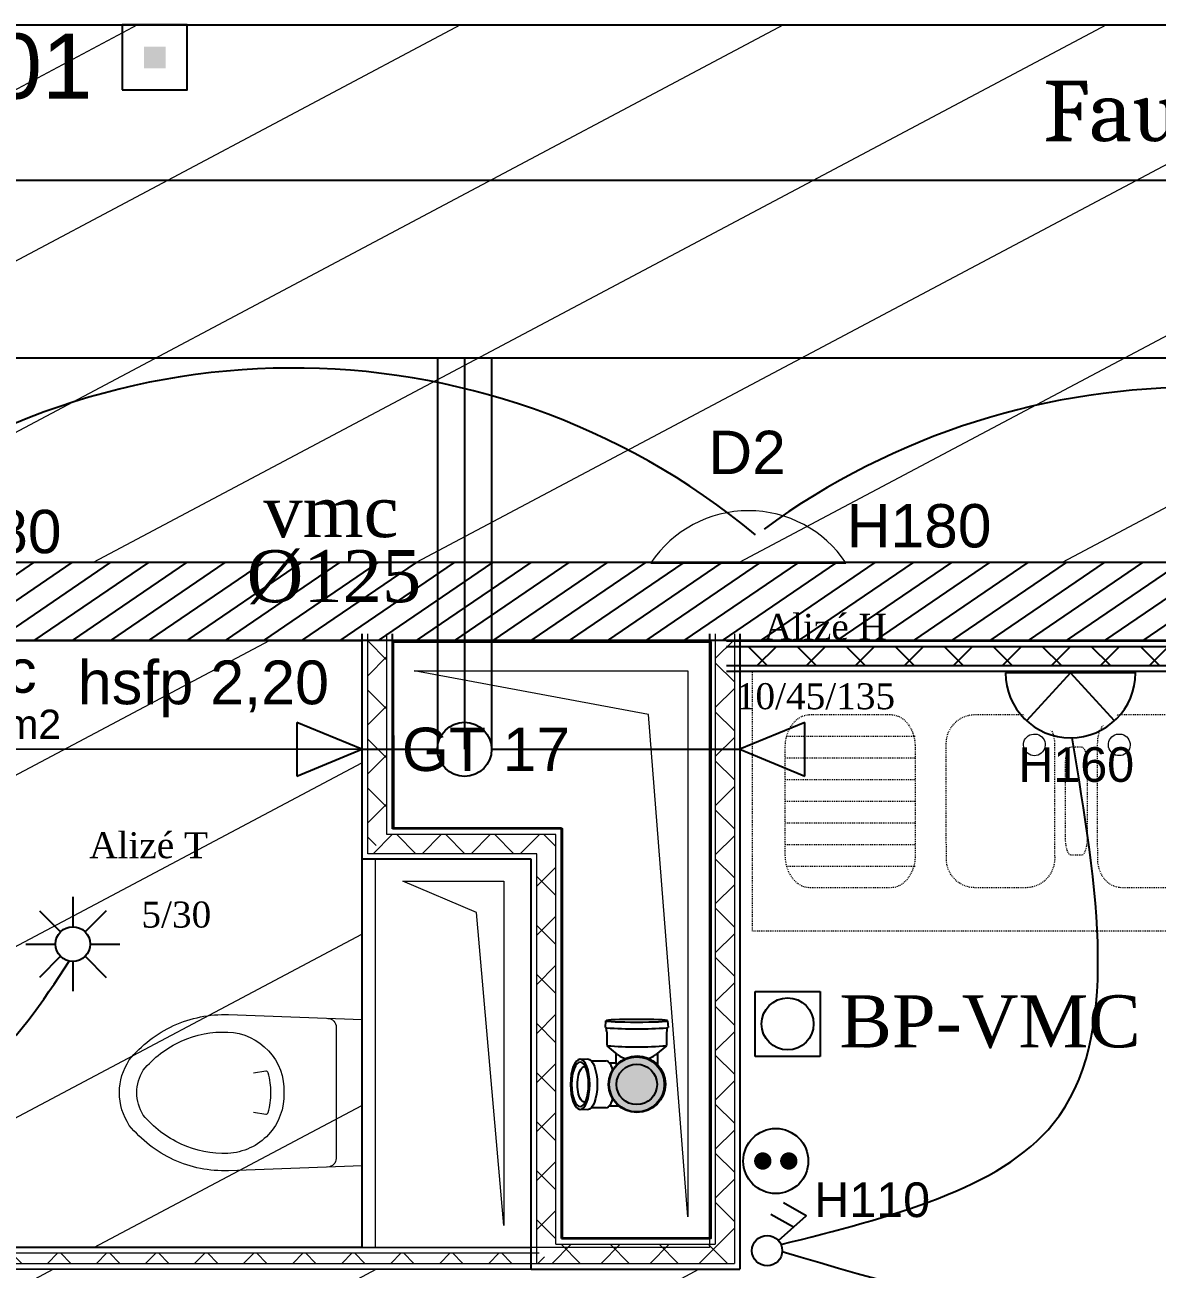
# Model space of a CAD drawing. Header units: millimetres. Extents: x 522027 to 600964, y -380282 to -298602.
# Drawn here: x 577309 to 579922, y -345679 to -342809 of the extents above; entities that cross this region are included whole.
import ezdxf

# ---------------------------------------------------------------- set-up
doc = ezdxf.new("R2010")
doc.units = ezdxf.units.MM
doc.set_wipeout_variables(frame=1)
doc.linetypes.add('Style de ligne -1', pattern=[0.41664, 0.20828, -0.20836])
for name, color, linetype in [('3-BAT C-Niveau -2', 7, 'Continuous'), ('prlm-EAU-CHU', 42, 'Continuous'), ('prlm-EAU-EUEV', 25, 'Continuous'), ('prlm-ELEC-CFA', 1, 'Continuous'), ('prlm-GT', 242, 'Continuous'), ('prlm-MOD', 64, 'Continuous')]:
    doc.layers.add(name, color=color, linetype=linetype)
for name, color, linetype, lineweight in [('faux plafond', 9, 'Continuous', 15), ('prlm-ELEC-CFO', 1, 'Continuous', 25), ('prlm-VMC', 82, 'Continuous', 25)]:
    doc.layers.add(name, color=color, linetype=linetype, lineweight=lineweight)
doc.styles.add('Arial', font='arial.ttf')
doc.styles.add('Helvetica', font='arial.ttf')
doc.styles.add('prlm-mod', font='cambriaz.ttf', dxfattribs={"height": 18})
doc.styles.add('prlm-vmc', font='pala.ttf', dxfattribs={"height": 14})

# ---------------------------------------------------------------- blocks, each defined once
blk = doc.blocks.new('Groupe-5-1')
at = {"color": 7, "linetype": 'Style de ligne -1', "lineweight": 13}
for p, q in [((16341.43, -46494.25), (16370.25, -46488.78)), ((16342.04, -46499.22), (16371.51, -46493.62)), ((16342.97, -46504.12), (16372.44, -46498.53)), ((16343.9, -46509.03), (16373.37, -46503.44)), ((16344.84, -46513.94), (16374.3, -46508.35)), ((16345.77, -46518.85), (16375.23, -46513.26)), ((16347.02, -46523.7), (16375.84, -46518.23))]:
    blk.add_line(p, q, dxfattribs=at)
at = {"color": 7, "linetype": 'Continuous', "lineweight": 13}
for p, q in [((16370.25, -46488.78), (16370.58, -46488.72)), ((16375.84, -46518.23), (16376.17, -46518.16))]:
    blk.add_line(p, q, dxfattribs=at)
at = {"color": 7, "linetype": 'Style de ligne -1', "lineweight": 13, "flags": 128}
blk.add_lwpolyline([(16364.04, -46484.87), (16365.03, -46484.8), (16366.04, -46484.95), (16367.02, -46485.32), (16367.97, -46485.91), (16368.83, -46486.69), (16369.59, -46487.63), (16370.23, -46488.71), (16370.71, -46489.91), (16371.04, -46491.17), (16375.7, -46515.71), (16375.85, -46517), (16375.85, -46518.3), (16375.64, -46519.53), (16375.28, -46520.69), (16374.77, -46521.73), (16374.1, -46522.62), (16373.32, -46523.33), (16372.44, -46523.84), (16371.49, -46524.14), (16353.24, -46527.6), (16352.25, -46527.68), (16351.24, -46527.52), (16350.25, -46527.15), (16349.31, -46526.57), (16348.45, -46525.78), (16347.69, -46524.84), (16347.05, -46523.76), (16346.56, -46522.56), (16346.23, -46521.3), (16341.57, -46496.76), (16341.42, -46495.47), (16341.43, -46494.18), (16341.63, -46492.94), (16341.99, -46491.78), (16342.51, -46490.74), (16343.17, -46489.85), (16343.95, -46489.14), (16344.83, -46488.63), (16345.79, -46488.34), (16364.04, -46484.87)], close=True, dxfattribs=at)
blk = doc.blocks.new('Groupe-6-1')
at = {"color": 7, "linetype": 'Style de ligne -1', "lineweight": 13, "flags": 128}
for points in [[(16459.98, -46517.56), (16342.07, -46539.89), (16330.91, -46480.94), (16448.82, -46458.61)], [(16438.01, -46470.83), (16438.96, -46470.75), (16439.93, -46470.87), (16440.88, -46471.19), (16441.77, -46471.7), (16442.59, -46472.38), (16443.31, -46473.21), (16443.9, -46474.18), (16444.36, -46475.23), (16444.65, -46476.35), (16449.62, -46502.52), (16449.76, -46503.68), (16449.72, -46504.82), (16449.52, -46505.94), (16449.16, -46506.97), (16448.64, -46507.91), (16448, -46508.71), (16447.23, -46509.35), (16446.38, -46509.82), (16445.46, -46510.1), (16423.86, -46514.2), (16423.86, -46514.2), (16422.9, -46514.28), (16421.93, -46514.15), (16420.98, -46513.84), (16420.09, -46513.33), (16419.27, -46512.65), (16418.55, -46511.82), (16417.96, -46510.85), (16417.5, -46509.8), (16417.21, -46508.68), (16412.24, -46482.51), (16412.24, -46482.51), (16412.11, -46481.35), (16412.14, -46480.21), (16412.34, -46479.09), (16412.7, -46478.06), (16413.22, -46477.12), (16413.86, -46476.32), (16414.63, -46475.68), (16415.48, -46475.21), (16416.4, -46474.93), (16438.01, -46470.83)], [(16394.69, -46479.05), (16395.85, -46478.94), (16397.01, -46479.02), (16398.14, -46479.3), (16399.2, -46479.78), (16400.16, -46480.44), (16400.99, -46481.24), (16401.67, -46482.19), (16402.17, -46483.24), (16402.49, -46484.36), (16407.46, -46510.53), (16407.57, -46511.68), (16407.49, -46512.84), (16407.2, -46513.97), (16406.72, -46515.03), (16406.07, -46515.99), (16405.26, -46516.82), (16404.31, -46517.5), (16403.27, -46518), (16402.15, -46518.32), (16390.69, -46520.49), (16390.69, -46520.49), (16389.54, -46520.61), (16388.38, -46520.52), (16387.25, -46520.24), (16386.19, -46519.76), (16385.23, -46519.11), (16384.4, -46518.3), (16383.72, -46517.35), (16383.21, -46516.31), (16382.9, -46515.19), (16377.93, -46489.02), (16377.93, -46489.02), (16377.81, -46487.86), (16377.9, -46486.71), (16378.18, -46485.57), (16378.66, -46484.52), (16379.32, -46483.56), (16380.13, -46482.72), (16381.08, -46482.04), (16382.12, -46481.54), (16383.24, -46481.23), (16394.69, -46479.05)], [(16408.77, -46484.01), (16408.99, -46484.03), (16409.24, -46484.17), (16409.49, -46484.43), (16409.75, -46484.81), (16410, -46485.28), (16410.23, -46485.84), (16410.44, -46486.46), (16410.63, -46487.13), (16410.78, -46487.84), (16413.9, -46504.25), (16414.01, -46504.96), (16414.09, -46505.66), (16414.11, -46506.31), (16414.1, -46506.92), (16414.04, -46507.45), (16413.95, -46507.89), (16413.81, -46508.22), (16413.63, -46508.45), (16413.43, -46508.55), (16411, -46509.01), (16411, -46509.01), (16410.77, -46508.99), (16410.53, -46508.85), (16410.27, -46508.59), (16410.02, -46508.21), (16409.77, -46507.74), (16409.54, -46507.18), (16409.32, -46506.56), (16409.14, -46505.88), (16408.98, -46505.18), (16405.87, -46488.77), (16405.87, -46488.77), (16405.76, -46488.06), (16405.68, -46487.36), (16405.65, -46486.71), (16405.66, -46486.1), (16405.72, -46485.57), (16405.82, -46485.13), (16405.96, -46484.8), (16406.14, -46484.57), (16406.34, -46484.47), (16408.77, -46484.01)]]:
    blk.add_lwpolyline(points, close=True, dxfattribs=at)
at = {"color": 7, "linetype": 'Continuous', "lineweight": 13, "flags": 128}
for points in [[(16417.67, -46484.36), (16417.25, -46484.4), (16416.83, -46484.37), (16416.42, -46484.28), (16416.03, -46484.11), (16415.67, -46483.88), (16415.36, -46483.59), (16415.1, -46483.25), (16414.9, -46482.88), (16414.77, -46482.47), (16414.71, -46482.06), (16414.72, -46481.63), (16414.8, -46481.21), (16414.95, -46480.82), (16415.17, -46480.45), (16415.44, -46480.13), (16415.77, -46479.86), (16416.13, -46479.64), (16416.53, -46479.5), (16416.94, -46479.42), (16417.37, -46479.41), (16417.79, -46479.46), (16418.19, -46479.61), (16418.57, -46479.8), (16418.9, -46480.06), (16419.19, -46480.37), (16419.42, -46480.73), (16419.59, -46481.12), (16419.68, -46481.53), (16419.71, -46481.95), (16419.67, -46482.38), (16419.55, -46482.78), (16419.36, -46483.16), (16419.12, -46483.51), (16418.82, -46483.81), (16418.47, -46484.06), (16418.09, -46484.24)], [(16398.43, -46488.02), (16398, -46488.05), (16397.58, -46488.03), (16397.17, -46487.93), (16396.78, -46487.76), (16396.43, -46487.53), (16396.11, -46487.25), (16395.85, -46486.91), (16395.65, -46486.53), (16395.53, -46486.13), (16395.46, -46485.71), (16395.47, -46485.29), (16395.55, -46484.87), (16395.7, -46484.47), (16395.92, -46484.11), (16396.19, -46483.78), (16396.52, -46483.51), (16396.88, -46483.3), (16397.28, -46483.15), (16397.7, -46483.07), (16398.12, -46483.06), (16398.54, -46483.12), (16398.94, -46483.26), (16399.32, -46483.45), (16399.66, -46483.71), (16399.94, -46484.03), (16400.17, -46484.38), (16400.34, -46484.77), (16400.44, -46485.19), (16400.46, -46485.61), (16400.42, -46486.03), (16400.3, -46486.44), (16400.12, -46486.82), (16399.87, -46487.16), (16399.58, -46487.47), (16399.23, -46487.71), (16398.84, -46487.89)]]:
    blk.add_lwpolyline(points, close=True, dxfattribs=at)
at = {"color": 7}
blk.add_blockref('Groupe-5-1', (0, 0), dxfattribs=at)
blk = doc.blocks.new('hsfp 2.20')
at = {"color": 7, "insert": (0, -0.78), "char_height": 10.087, "attachment_point": 2, "line_spacing_factor": 0.834288, "style": 'Helvetica'}
blk.add_mtext('hsfp 2,20', dxfattribs=at)
blk = doc.blocks.new('xi.lumd2')
at = {"layer": 'prlm-ELEC-CFO', "color": 0}
blk.add_line((0, 22.49), (0, -22.49), dxfattribs=at)
at = {"layer": 'prlm-ELEC-CFO', "color": 0, "linetype": 'ByBlock', "lineweight": 13}
blk.add_arc((-15.08, 0), 27.08, 303.8441, 56.1559, dxfattribs=at)
blk = doc.blocks.new('xi.PCHD')
at = {"color": 0, "lineweight": 5}
blk.add_wipeout([(-7.5, -7.5), (7.5, -7.5), (7.5, 7.5), (-7.5, 7.5)], dxfattribs=at).dxf.layer = 'prlm-ELEC-CFO'
at = {"layer": 'prlm-ELEC-CFO', "color": 0, "linetype": 'ByBlock', "lineweight": 5, "const_width": 2}
for points in [[(-4, 0, 1), (-2, 0, 1)], [(2, 0, 1), (4, 0, 1)]]:
    blk.add_lwpolyline(points, format="xyb", close=True, dxfattribs=at)
at = {"layer": 'prlm-ELEC-CFO', "color": 0, "linetype": 'ByBlock', "lineweight": -2}
blk.add_circle((0, 0), 7.5, dxfattribs=at)
blk = doc.blocks.new('xi.DA')
at = {"layer": 'prlm-ELEC-CFO', "color": 0}
for points in [[(0.61, -1.67), (7.04, 4.05), (1.81, 7.01)], [(4.05, 1.39), (-1.17, 4.34)]]:
    blk.add_lwpolyline(points, dxfattribs=at)
blk.add_circle((-2, -4), 3.5, dxfattribs=at)
blk = doc.blocks.new('xi.ECAP')
at = {"color": 0}
blk.add_wipeout([(-15, 0), (-10.13, 11.06), (0, 15), (10.13, 11.06), (15, 0)], dxfattribs=at).dxf.layer = 'prlm-ELEC-CFO'
at = {"layer": 'prlm-ELEC-CFO', "color": 0, "linetype": 'ByBlock', "lineweight": -2, "flags": 128}
blk.add_lwpolyline([(15, 0, 1), (-15, 0)], format="xyb", close=True, dxfattribs=at)
at = {"layer": 'prlm-ELEC-CFO', "color": 0}
blk.add_lwpolyline([(-10.13, 11.06), (0, 0), (10.13, 11.06)], dxfattribs=at)
blk = doc.blocks.new('xi.SPOT')
at = {"color": 0, "lineweight": 5}
blk.add_wipeout([(-4, 0), (-2.83, -2.83), (0, -4), (2.83, -2.83), (4, 0), (2.83, 2.83), (0, 4), (-2.83, 2.83)], dxfattribs=at).dxf.layer = 'prlm-ELEC-CFO'
at = {"layer": 'prlm-ELEC-CFO', "color": 0, "linetype": 'ByBlock', "lineweight": -2, "flags": 128}
for points in [[(0, 10.88), (0, 4)], [(-7.69, 7.69), (-2.83, 2.83)], [(7.69, 7.69), (2.83, 2.83)], [(-10.88, 0), (-4, 0)], [(4, 0), (10.88, 0)], [(-2.83, -2.83), (-7.69, -7.69)], [(2.83, -2.83), (7.69, -7.69)], [(0, -4), (0, -10.88)]]:
    blk.add_lwpolyline(points, dxfattribs=at)
at = {"layer": 'prlm-ELEC-CFO', "color": 0, "linetype": 'ByBlock', "lineweight": -2}
blk.add_circle((0, 0), 4, dxfattribs=at)
blk = doc.blocks.new('xi.BSO')
at = {"layer": 'prlm-ELEC-CFO', "lineweight": 5}
blk.add_hatch(color=0, dxfattribs=at).paths.add_polyline_path([(-2.5, -2.5), (2.5, -2.5), (2.5, 2.5), (-2.5, 2.5)])
at = {"layer": 'prlm-ELEC-CFO', "color": 0, "flags": 128}
blk.add_lwpolyline([(-7.5, -7.5), (7.5, -7.5), (7.5, 7.5), (-7.5, 7.5)], close=True, dxfattribs=at)

msp = doc.modelspace()

# ---------------------------------------------------------------- hatches: boundary and pattern name
at = {"linetype": 'Continuous', "lineweight": 5, "true_color": 0x808080}
h = msp.add_hatch(dxfattribs=at)
h.set_pattern_fill('02_ISOLANT', color=8, scale=10, angle=90.0041, style=0, pattern_type=2)
h.set_pattern_definition([(135.004092, (505019.33, 142779.7), (-56.564502, -56.572583), []), (225.004092, (505019.33, 142779.7), (-56.572583, 56.564502), [])])
h.paths.add_polyline_path([(578100.7, -344720.7), (578144.7, -344676.7), (578144.6, -344213.7), (578100.6, -344213.7)])
h = msp.add_hatch(dxfattribs=at)
h.set_pattern_fill('02_ISOLANT', color=8, scale=10, angle=-90, style=0, pattern_type=2)
h.set_pattern_definition([(314.999993, (505019.33, 142779.7), (56.568549, 56.568536), []), (44.999993, (505019.33, 142779.7), (56.568536, -56.568549), [])])
h.paths.add_polyline_path([(578946.6, -344213.7), (578902.6, -344213.7), (578902.6, -345621.6), (578946.6, -345665.6)])
h = msp.add_hatch()
h.set_pattern_fill('02_ISOLANT', color=256, scale=10, style=0, pattern_type=2)
h.set_pattern_definition([(44.999993, (505019.33, 142779.7), (-56.568536, 56.568549), []), (134.999993, (505019.33, 142779.7), (56.568549, 56.568536), [])])
h.paths.add_polyline_path([(578928.3, -344242.8), (578928.3, -344286.8), (582816.8, -344286.8), (582816.8, -344242.8)])
h = msp.add_hatch(dxfattribs=at)
h.set_pattern_fill('02_ISOLANT', color=8, scale=10, angle=-180, style=0, pattern_type=2)
h.set_pattern_definition([(224.999993, (505019.33, 142779.7), (56.568536, -56.568549), []), (314.999993, (505019.33, 142779.7), (-56.568549, -56.568536), [])])
h.paths.add_polyline_path([(578490.6, -344720.7), (578534.6, -344676.7), (578144.7, -344676.7), (578100.7, -344720.7)])
h = msp.add_hatch(dxfattribs=at)
h.set_pattern_fill('02_ISOLANT', color=8, scale=10, angle=90, style=0, pattern_type=2)
h.set_pattern_definition([(134.999993, (505019.33, 142779.7), (-56.568549, -56.568536), []), (224.999993, (505019.33, 142779.7), (-56.568536, 56.568549), [])])
h.paths.add_polyline_path([(578490.6, -345665.6), (578534.6, -345621.6), (578534.6, -344676.7), (578490.6, -344720.7)])
h = msp.add_hatch(dxfattribs=at)
h.set_pattern_fill('02_ISOLANT', color=8, scale=10, style=0, pattern_type=2)
h.set_pattern_definition([(44.999993, (505019.33, 142779.7), (-56.568536, 56.568549), []), (134.999993, (505019.33, 142779.7), (56.568549, 56.568536), [])])
h.paths.add_polyline_path([(578534.6, -345621.6), (578490.6, -345665.6), (578946.6, -345665.6), (578902.6, -345621.6)])
h = msp.add_hatch(dxfattribs=at)
h.set_pattern_fill('02_ISOLANT', color=8, scale=10, angle=-0.0045, style=0, pattern_type=2)
h.set_pattern_definition([(44.995464, (505019.33, 142779.7), (-56.564063, 56.573021), []), (134.995464, (505019.33, 142779.7), (56.573021, 56.564063), [])])
h.paths.add_polyline_path([(576755.6, -345641.5), (576731.6, -345665.5), (578529.4, -345665.6), (578495.8, -345641.6)])
at = {"layer": '3-BAT C-Niveau -2'}
h = msp.add_hatch(dxfattribs=at)
h.set_pattern_fill('MURS MACONNERIE-2', color=256, scale=10, angle=-10.7236, style=0, pattern_type=2)
h.set_pattern_definition([(34.276399, (505201.977, 142745.115), (-23.42441, 44.173488), [])])
h.paths.add_polyline_path([(585537.4, -344229.1), (585537.4, -344049.1), (576519.9, -344049.2), (576519.9, -344229.2)])
at = {"layer": 'faux plafond'}
h = msp.add_hatch(dxfattribs=at)
h.set_pattern_fill('BA 13', color=256, scale=10, angle=-10.7236, style=0, pattern_type=2)
h.set_pattern_definition([(207.93621, (505019.33, 142779.7), (-142.2261, 319.79952), [])])
h.paths.add_polyline_path([(573027.3, -346438.3), (573038.9, -344930.1), (574454.6, -344930.2), (574454.7, -344230.2), (575154.7, -344230.1), (575154.7, -344889.8), (575204.7, -344889.8), (575204.7, -344230.1), (576717.7, -344230.7), (576717.7, -344282.2), (576767.7, -344282.2), (576767.7, -344229.2), (578086.7, -344228.7), (578086.7, -345629.2), (576767.7, -345629.1), (576767.7, -345232.2), (576717.7, -345232.2), (576717.7, -345679), (578958.7, -345679.2), (578958.7, -346578.6), (578908.7, -346578.6), (578908.7, -347249), (577369.2, -347248.6), (577369.2, -346578.8), (576359.2, -346579.1), (576359.2, -347187.2), (575202.7, -347187.2), (575203.7, -346435.5), (574762.3, -346435.8), (574750.6, -346438.3)])
at = {"layer": 'prlm-EAU-EUEV'}
for points in [[(578786.4, -345252.7, 1), (578656.4, -345252.7, 1)], [(578787.4, -345252.2, 1), (578657.4, -345252.2, 1)]]:
    msp.add_hatch(color=256, dxfattribs=at).paths.add_polyline_path(points)

# ---------------------------------------------------------------- linework, layer by layer
at = {"color": 7, "linetype": 'Continuous', "lineweight": 5}
for p, q in [((578087.7, -344733.7), (578087.6, -344213.7)), ((578100.7, -344720.7), (578100.6, -344213.7)), ((578100.7, -344720.7), (578100.6, -344213.7)), ((578144.7, -344676.7), (578144.6, -344213.7)), ((578144.7, -344676.7), (578144.6, -344213.7)), ((578889.6, -345608.6), (578889.6, -344213.7)), ((578902.6, -344213.7), (578902.6, -345621.6)), ((578902.6, -344213.7), (578902.6, -345621.6)), ((578946.6, -344213.7), (578946.6, -345665.6)), ((578946.6, -344213.7), (578946.6, -345665.6)), ((578959.6, -345678.6), (578959.6, -344213.7)), ((578959.6, -344213.7), (578959.6, -345678.6)), ((578534.6, -344676.7), (578144.7, -344676.7)), ((578534.6, -344676.7), (578144.7, -344676.7)), ((578534.6, -345621.6), (578534.6, -344676.7)), ((578534.6, -345621.6), (578534.6, -344676.7)), ((578490.6, -344720.7), (578100.7, -344720.7)), ((578490.6, -344720.7), (578100.7, -344720.7)), ((578490.6, -345665.6), (578490.6, -344720.7)), ((578490.6, -345665.6), (578490.6, -344720.7)), ((578477.6, -344733.7), (578087.7, -344733.7)), ((578477.6, -345678.6), (578477.6, -344733.7)), ((578534.6, -345621.6), (578902.6, -345621.6)), ((578534.6, -345621.6), (578902.6, -345621.6)), ((578547.6, -345608.6), (578889.6, -345608.6)), ((578797.7, -345608.6), (578889.6, -345608.6)), ((576755.6, -345641.5), (578495.8, -345641.6)), ((576755.6, -345641.5), (578495.8, -345641.6)), ((576768.6, -345628.5), (578477.6, -345628.6)), ((576731.6, -345665.5), (578529.4, -345665.6)), ((576731.6, -345665.5), (578529.4, -345665.6)), ((578490.6, -345665.6), (578946.6, -345665.6)), ((578490.6, -345665.6), (578946.6, -345665.6)), ((578797.7, -345678.6), (578959.6, -345678.6))]:
    msp.add_line(p, q, dxfattribs=at)
at = {"color": 7, "linetype": 'Continuous', "lineweight": 25}
for p, q in [((578087.7, -344733.7), (578087.6, -344213.7)), ((578157.7, -344663.7), (578157.6, -344213.7)), ((578889.6, -344213.7), (578889.6, -345608.6)), ((578959.6, -344213.7), (578959.6, -345678.6)), ((578547.6, -344663.7), (578157.7, -344663.7)), ((578547.6, -345608.6), (578547.6, -344663.7)), ((578477.6, -344733.7), (578087.7, -344733.7)), ((578477.6, -345678.6), (578477.6, -344733.7)), ((578547.6, -345608.6), (578889.6, -345608.6)), ((576768.6, -345628.5), (578477.6, -345628.6)), ((576718.6, -345678.5), (578547.6, -345678.6)), ((578477.6, -345678.6), (578959.6, -345678.6))]:
    msp.add_line(p, q, dxfattribs=at)
for p, q in [((578928.3, -344229.8), (582816.8, -344229.8)), ((578928.3, -344229.8), (582816.8, -344229.8)), ((578928.3, -344242.8), (582816.8, -344242.8)), ((578928.3, -344242.8), (582816.8, -344242.8)), ((578928.3, -344286.8), (582816.8, -344286.8)), ((578928.3, -344286.8), (582816.8, -344286.8)), ((578928.3, -344299.8), (582816.8, -344299.8))]:
    msp.add_line(p, q)
at = {"color": 7, "linetype": 'Continuous', "lineweight": 13}
msp.add_line((578117.6, -344733.7), (578167.6, -344733.7), dxfattribs=at)
at = {"color": 7, "linetype": 'Continuous', "lineweight": 18, "flags": 128}
msp.add_lwpolyline([(578889.6, -344228.2), (578889.6, -345628.6), (578087.6, -345628.6), (578087.6, -344228.2)], close=True, dxfattribs=at)
at = {"color": 7, "linetype": 'Continuous', "lineweight": 13, "flags": 128}
for points in [[(578207.6, -344298.7), (578839.6, -344298.7), (578839.6, -345558.6), (578748.5, -344399.4)], [(578087.6, -344733.7), (578117.6, -344733.7), (578117.6, -345628.6), (578087.6, -345628.6)], [(578181.9, -344783.7), (578414.6, -344783.7), (578414.6, -345578.6), (578351.2, -344856.7)]]:
    msp.add_lwpolyline(points, close=True, dxfattribs=at)
for points in [[(578087.7, -345103.5), (578087.5, -345440.6), (577779.2, -345451.9, -0.116334), (577652.4, -345426.5, -0.116144), (577550.4, -345347.3, -0.147727), (577527.6, -345271.8, -0.147725), (577550.4, -345196.5), (577550.4, -345196.4, -0.11673), (577652.6, -345117.2, -0.115952), (577779.4, -345091.9)], [(577907.2, -345271.9), (577907.2, -345272.1, -0.197992), (577871.4, -345368.6, -0.198081), (577777.7, -345411.8, -0.114919), (577669.9, -345390.4), (577669.9, -345390.4, -0.115526), (577582.7, -345323.6, -0.142778), (577567.6, -345271.8, -0.142778), (577582.7, -345220, -0.114832), (577669.9, -345153.3), (577670, -345153.2, -0.115368), (577777.9, -345132.1, -0.198081), (577871.4, -345175.3, -0.198023), (577907.2, -345271.9)]]:
    msp.add_lwpolyline(points, format="xyb", close=True, dxfattribs=at)
for points in [[(578008.4, -345100.5), (578008.4, -345100.5, -0.193855), (578022.1, -345106.6), (578022.2, -345106.7, -0.192143), (578027.7, -345120.5), (578027.5, -345423.5), (578027.5, -345423.5, -0.194357), (578021.9, -345437.4, -0.193855), (578008.3, -345443.5), (578008.2, -345443.5)], [(577837.3, -345316.9), (577865.2, -345321.3, 0.192032), (577868.7, -345320.5), (577868.7, -345320.5), (577868.7, -345320.5, 0.187463), (577870.8, -345317.7, 0.069687), (577877.2, -345272), (577877.2, -345271.9, 0.069688), (577870.8, -345226.2, 0.17618), (577868.8, -345223.4), (577868.7, -345223.3, 0.18073), (577865.3, -345222.6), (577865.2, -345222.6), (577837.3, -345226.9)]]:
    msp.add_lwpolyline(points, format="xyb", dxfattribs=at)
at = {"layer": '3-BAT C-Niveau -2'}
for p, q in [((585537.4, -344049.1), (576519.9, -344049.2)), ((585537.4, -344049.1), (576519.9, -344049.2)), ((585537.4, -344229.1), (576519.9, -344229.2)), ((582919, -344229.2), (576519.9, -344229.2))]:
    msp.add_line(p, q, dxfattribs=at)
at = {"layer": '3-BAT C-Niveau -2', "ltscale": 50.8, "flags": 128}
for points in [[(565391.5, -342809.3), (587324.3, -342809.2), (587324.3, -344049.2), (564423.5, -344049.3)], [(576767.7, -344229.2), (578086.7, -344228.7), (578086.7, -345629.2), (576767.7, -345629.1)]]:
    msp.add_lwpolyline(points, dxfattribs=at)
at = {"layer": 'faux plafond'}
for p, q in [((577569.6, -342809.2), (575231.1, -344049.3)), ((578314.9, -342809.2), (575976.4, -344049.3)), ((579060.2, -342809.2), (576721.7, -344049.3)), ((579805.5, -342809.2), (577467, -344049.3)), ((580550.8, -342809.2), (578212.3, -344049.3)), ((581296.1, -342809.2), (578957.7, -344049.3)), ((582041.4, -342809.2), (579703, -344049.3))]:
    msp.add_line(p, q, dxfattribs=at)
at = {"layer": 'prlm-EAU-CHU'}
for p, q in [((578648.9, -345121.5), (578650.3, -345106)), ((578648.9, -345121.5), (578651.7, -345122.4)), ((578651.7, -345130.5), (578651.7, -345122.4)), ((578652.9, -345131.7), (578651.7, -345130.5)), ((578652.9, -345163.4), (578652.9, -345131.7)), ((578791.1, -345130.5), (578789.9, -345131.7)), ((578789.9, -345131.7), (578789.9, -345163.4)), ((578790.8, -345122.4), (578793.9, -345121.5)), ((578791.1, -345122.4), (578791.1, -345130.5)), ((578792.5, -345106), (578793.9, -345121.5)), ((578678, -345184.4), (578653, -345163.6)), ((578672.7, -345180), (578672.7, -345203.1)), ((578789.8, -345163.6), (578764.8, -345184.4)), ((578770.1, -345211.8), (578770.1, -345180)), ((578590.2, -345194.7), (578608.1, -345193.8)), ((578616.8, -345198.6), (578650.3, -345198.6)), ((578658.2, -345202.7), (578672.7, -345202.7)), ((578672.7, -345203.1), (578673, -345204.1)), ((578673, -345204.1), (578674.1, -345205.9)), ((578674.1, -345205.9), (578675.8, -345208.4)), ((578682.1, -345302.7), (578658.2, -345302.7)), ((578608.1, -345311.6), (578590.2, -345310.7)), ((578650.3, -345306.8), (578616.8, -345306.8))]:
    msp.add_line(p, q, dxfattribs=at)
for radius in [63.6, 46.7]:
    msp.add_circle((578721.4, -345252.7), radius, dxfattribs=at)
for centre, radius, start, end in [((578721.5, -344056.2), 1068.4, 266.2523, 273.719), ((578721.4, -344380.9), 785.6, 264.9975, 275.0025), ((578714.1, -345135.8), 60.5, 233.4458, 253.8668), ((578728.7, -345135.8), 60.5, 286.1332, 306.5542), ((578650, -345207.9), 9.36, 51.8741, 85.3395), ((578630.4, -345227.3), 36.8, 11.224, 46.493), ((578650, -345297.4), 9.36, 274.6605, 308.1259), ((578630.4, -345278.1), 36.8, 313.507, 348.776)]:
    msp.add_arc(centre, radius, start, end, dxfattribs=at)
at = {"layer": 'prlm-EAU-CHU', "extrusion": (0, 0, -1)}
for centre, major_axis, ratio in [((578721.4, -345106), (71, 0), 0.043635), ((578590.7, -345252.7), (0, -57.9), 0.383426), ((578590.7, -345252.7), (0, -51.1), 0.383329)]:
    msp.add_ellipse(centre, major_axis=major_axis, ratio=ratio, dxfattribs=at)
for centre, major_axis, ratio, start_param, end_param in [((578600.5, -345252.7), (0.3, 41), 0.383971, 2.986035, 6.398097), ((578607.2, -345252.7), (0, 58.9), 0.391508, 0.036281, 3.105311)]:
    msp.add_ellipse(centre, major_axis=major_axis, ratio=ratio, start_param=start_param, end_param=end_param, dxfattribs=at)
at = {"layer": 'prlm-EAU-EUEV'}
for centre in [(578721.4, -345252.7), (578722.4, -345252.2)]:
    msp.add_circle(centre, 65, dxfattribs=at)
at = {"layer": 'prlm-ELEC-CFA'}
for p, q in [((578994.5, -345038.3), (579144.5, -345038.3)), ((578994.5, -345188.3), (578994.5, -345038.3)), ((579144.5, -345038.3), (579144.5, -345188.3)), ((579144.5, -345188.3), (578994.5, -345188.3))]:
    msp.add_line(p, q, dxfattribs=at)
msp.add_circle((579069.5, -345113.3), 60, dxfattribs=at)
at = {"layer": 'prlm-ELEC-CFO'}
msp.add_spline([(576863.1, -345356.6), (577202.9, -345221.1), (577411.9, -344968.3)], degree=3, dxfattribs=at)
at = {"layer": 'prlm-GT'}
for p, q in [((578157.6, -344230.4), (578889.6, -344230.4)), ((578157.6, -344662.2), (578157.6, -344230.4)), ((578889.6, -344230.4), (578889.6, -345607.2)), ((578547.6, -344662.2), (578157.6, -344662.2)), ((578547.6, -345607.2), (578547.6, -344662.2)), ((578889.6, -345607.2), (578547.6, -345607.2))]:
    msp.add_line(p, q, dxfattribs=at)
msp.add_lwpolyline([(578160.3, -344231.8), (578892.3, -344231.8), (578892.3, -345608.6), (578550.3, -345608.6), (578550.3, -344663.7), (578160.4, -344663.7)], close=True, dxfattribs=at)
at = {"layer": 'prlm-VMC'}
for p, q in [((584011.1, -343167.9), (568821.6, -343167.9)), ((584011.1, -343577.9), (568821.6, -343577.9)), ((578261.4, -343577.9), (578261.4, -344480)), ((578323.9, -343577.9), (578323.9, -344480)), ((578386.4, -343577.9), (578386.4, -344480)), ((577936.6, -344418.4), (577936.7, -344541.8)), ((578086.7, -344480), (577936.6, -344418.4)), ((579109.6, -344418.1), (578959.6, -344479.9)), ((579109.6, -344541.6), (579109.6, -344418.1)), ((578261.4, -344480), (574814.5, -344480.2)), ((577936.7, -344541.8), (578086.7, -344480)), ((578086.7, -344480), (578261.4, -344480)), ((578386.4, -344479.9), (578959.6, -344479.9)), ((578959.6, -344479.9), (579109.6, -344541.6))]:
    msp.add_line(p, q, dxfattribs=at)
msp.add_circle((578323.9, -344480), 62.5, dxfattribs=at)
for points in [[(578076.7, -344480), (577946.7, -344531.8), (577946.6, -344428.3), (578076.7, -344480)], [(578969.6, -344479.9), (579099.6, -344428.1), (579099.6, -344531.6), (578969.6, -344479.9)]]:
    msp.add_solid(points, dxfattribs=at)

# ---------------------------------------------------------------- block references
at = {"xscale": 10, "yscale": 10, "zscale": 10}
for name, p, rotation in [('Groupe-6-1', (505019.3, 142779.7), 349.2763985886067), ('hsfp 2.20', (577721.4, -344267.4), 359.999993332003)]:
    msp.add_blockref(name, p, dxfattribs=dict(at, rotation=rotation))
at = {"layer": 'prlm-ELEC-CFO', "xscale": 10, "yscale": 10, "zscale": 10}
for name, p in [('xi.BSO', (577608.9, -342884.2)), ('xi.DA', (579042.2, -345596.3))]:
    msp.add_blockref(name, p, dxfattribs=at)
at = {"layer": 'prlm-ELEC-CFO', "xscale": 10, "yscale": 10, "zscale": 10, "rotation": 89.99999999994786}
msp.add_blockref('xi.lumd2', (578979.1, -344049.6), dxfattribs=at)

# ---------------------------------------------------------------- texts
at = {"insert": (577235.6, -344249.5), "char_height": 100, "attachment_point": 2, "rotation": 360, "line_spacing_factor": 0.834288, "style": 'Arial'}
msp.add_mtext('Wc\\P{\\H0.6752x;1,85m2}', dxfattribs=at)
at = {"layer": '3-BAT C-Niveau -2', "style": 'Arial'}
msp.add_text('T2 C S201', height=150, rotation=360, dxfattribs=at).set_placement((576463.8, -342979.2))
at = {"layer": '3-BAT C-Niveau -2', "insert": (578179.4, -344430), "char_height": 100, "attachment_point": 1, "rotation": 360, "line_spacing_factor": 0.25, "style": 'Arial'}
msp.add_mtext('GT 17', dxfattribs=at)
at = {"layer": 'prlm-ELEC-CFA', "style": 'prlm-vmc'}
msp.add_text('BP-VMC', height=120, dxfattribs=at).set_placement((579189.3, -345167.3))
at = {"layer": 'prlm-ELEC-CFO', "style": 'Arial'}
for s, height, p in [('H180', 100, (577060, -344027.7)), ('H180', 100, (579206, -344014.4)), ('H160', 80, (579602, -344555.1)), ('H110', 80, (579131.1, -345558.9))]:
    msp.add_text(s, height=height, dxfattribs=at).set_placement(p)
at = {"layer": 'prlm-MOD', "style": 'prlm-mod'}
msp.add_text('Faux-plafond CF2H', height=140, dxfattribs=at).set_placement((579659.4, -343077.6))
at = {"layer": 'prlm-VMC', "style": 'prlm-vmc'}
for s, height, p in [('vmc', 120, (577859.5, -343990.6)), ('Ø125', 120, (577821.2, -344140.6)), ('Alizé H', 60, (579014.4, -344227.5)), ('10/45/135', 60, (578950, -344387.5)), ('Alizé T', 60, (577457.7, -344731.1)), ('5/30', 60, (577578.3, -344891.1))]:
    msp.add_text(s, height=height, dxfattribs=at).set_placement(p)

# ---------------------------------------------------------------- next in the draw order: block references
at = {"layer": 'prlm-ELEC-CFO', "xscale": 10, "yscale": 10, "zscale": 10}
for name, p in [('xi.SPOT', (577420, -344929.1)), ('xi.PCHD', (579042.2, -345429.5))]:
    msp.add_blockref(name, p, dxfattribs=at)

# ---------------------------------------------------------------- next in the draw order: texts
at = {"layer": 'prlm-ELEC-CFO', "insert": (578976.1, -343745.2), "char_height": 100, "attachment_point": 2, "line_spacing_factor": 0.8, "style": 'Arial', "bg_fill": 3, "box_fill_scale": 0.95, "bg_fill_color": 256, "bg_fill_transparency": 0}
msp.add_mtext('D2', dxfattribs=at)

# ---------------------------------------------------------------- next in the draw order: linework, layer by layer
at = {"layer": 'prlm-ELEC-CFO', "lineweight": 25}
for centre, radius, start, end in [((577928.2, -345273.5), 1673, 50.3583, 130.3516), ((580016.3, -345342.2), 1697.1, 52.8438, 126.1517)]:
    msp.add_arc(centre, radius, start, end, dxfattribs=at)
at = {"layer": 'prlm-ELEC-CFO'}
for points in [[(579054.1, -345622.1), (579682.4, -345343.3), (579725.8, -344453.4)], [(579057.1, -345638.4), (580340.6, -345714.5), (580647.2, -345477.4)]]:
    msp.add_spline(points, degree=3, dxfattribs=at)

# ---------------------------------------------------------------- next in the draw order: block references
at = {"layer": 'prlm-ELEC-CFO', "xscale": 10, "yscale": 10, "zscale": 10, "rotation": 180.0000000000001}
msp.add_blockref('xi.ECAP', (579722.4, -344303.5), dxfattribs=at)

doc.saveas('drawing.dxf')
